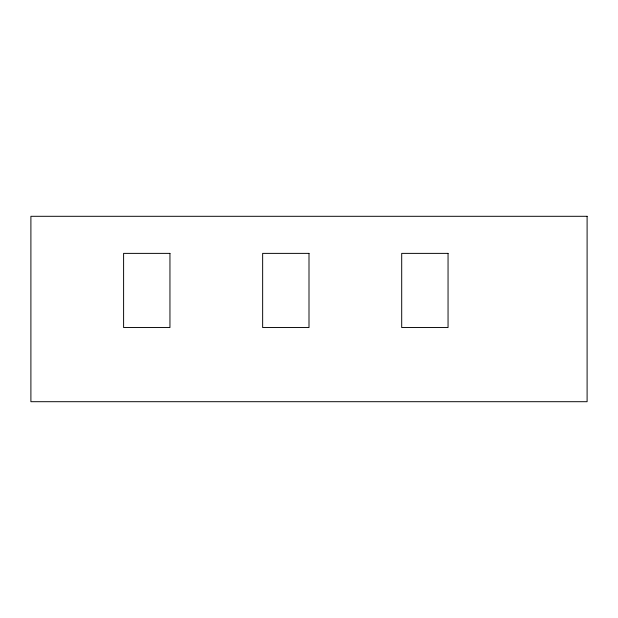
<?xml version="1.0" encoding="UTF-8"?>
<svg xmlns="http://www.w3.org/2000/svg" width="618" height="618" viewBox="0 0 618 618"><rect width="100%" height="100%" fill="white"/><g stroke="black" fill="none" stroke-linecap="round" stroke-linejoin="round"><path stroke-width="0.93" d="M587.1 216.3L30.9 216.3L30.9 401.7L587.1 401.7L587.1 216.3M169.95 253.38L123.6 253.38L123.6 327.54L169.95 327.54L169.95 253.38M309 253.38L262.65 253.38L262.65 327.54L309 327.54L309 253.38M448.05 253.38L401.7 253.38L401.7 327.54L448.05 327.54L448.05 253.38"/></g></svg>
